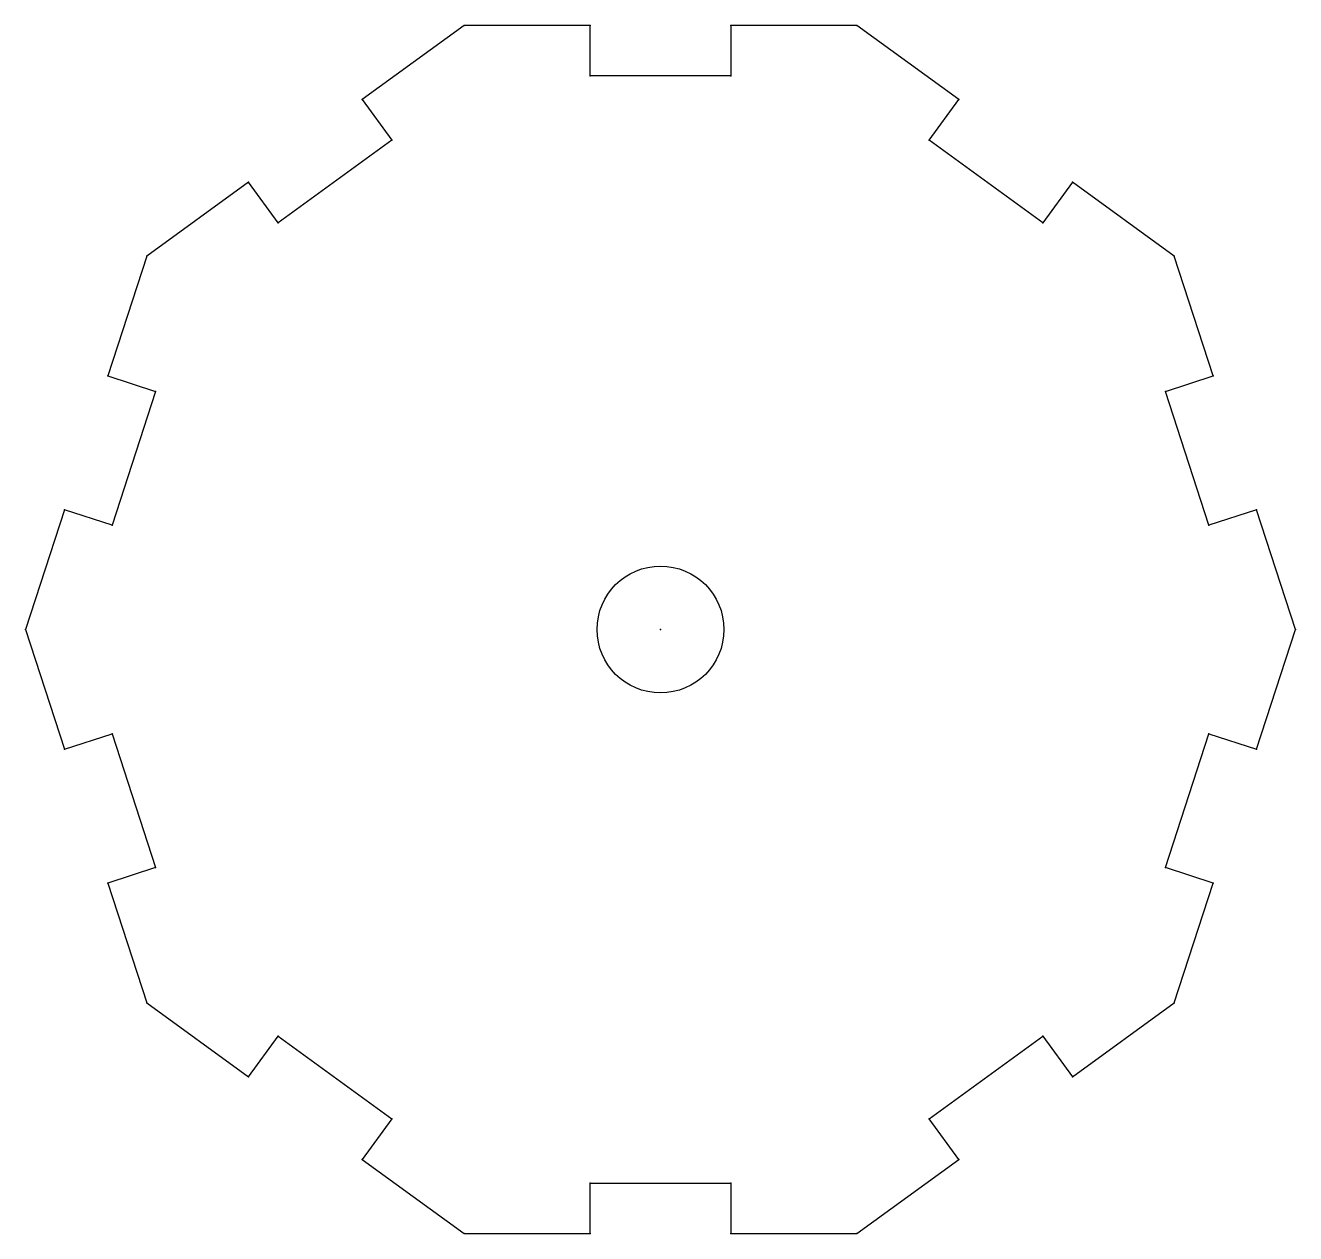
# Model space of a CAD drawing. Header units: inches. Extents: x -6.3 to 6.3, y -6 to 6.
import ezdxf

# ---------------------------------------------------------------- set-up
doc = ezdxf.new("R2010")
doc.units = ezdxf.units.IN
doc.layers.get('0').update_dxf_attribs({"linetype": 'CONTINUOUS'})

msp = doc.modelspace()

# ---------------------------------------------------------------- linework, layer by layer
for p, q in [((-1.95, 6), (-2.962, 5.265)), ((-0.699, 6), (-1.95, 6)), ((-0.699, 5.5), (-0.699, 6)), ((1.95, 6), (0.699, 6)), ((0.699, 6), (0.699, 5.5)), ((2.962, 5.265), (1.95, 6)), ((0.699, 5.5), (-0.699, 5.5)), ((-2.962, 5.265), (-2.668, 4.86)), ((2.668, 4.86), (2.962, 5.265)), ((-2.668, 4.86), (-3.798, 4.039)), ((3.798, 4.039), (2.668, 4.86)), ((-4.092, 4.443), (-5.104, 3.708)), ((-3.798, 4.039), (-4.092, 4.443)), ((4.092, 4.443), (3.798, 4.039)), ((5.104, 3.708), (4.092, 4.443)), ((-5.104, 3.708), (-5.49, 2.519)), ((5.49, 2.519), (5.104, 3.708)), ((-5.49, 2.519), (-5.015, 2.364)), ((5.015, 2.364), (5.49, 2.519)), ((-5.015, 2.364), (-5.447, 1.035)), ((5.447, 1.035), (5.015, 2.364)), ((-5.922, 1.19), (-6.309, 0)), ((-5.447, 1.035), (-5.922, 1.19)), ((5.922, 1.19), (5.447, 1.035)), ((6.309, 0), (5.922, 1.19)), ((-6.309, 0), (-5.922, -1.19)), ((5.922, -1.19), (6.309, 0)), ((-5.922, -1.19), (-5.447, -1.035)), ((-5.447, -1.035), (-5.015, -2.364)), ((5.015, -2.364), (5.447, -1.035)), ((5.447, -1.035), (5.922, -1.19)), ((-5.015, -2.364), (-5.49, -2.519)), ((5.49, -2.519), (5.015, -2.364)), ((-5.49, -2.519), (-5.104, -3.708)), ((5.104, -3.708), (5.49, -2.519)), ((-5.104, -3.708), (-4.092, -4.443)), ((4.092, -4.443), (5.104, -3.708)), ((-4.092, -4.443), (-3.798, -4.039)), ((-3.798, -4.039), (-2.668, -4.86)), ((2.668, -4.86), (3.798, -4.039)), ((3.798, -4.039), (4.092, -4.443)), ((-2.668, -4.86), (-2.962, -5.265)), ((2.962, -5.265), (2.668, -4.86)), ((-2.962, -5.265), (-1.95, -6)), ((1.95, -6), (2.962, -5.265)), ((-0.699, -5.5), (0.699, -5.5)), ((-0.699, -6), (-0.699, -5.5)), ((0.699, -5.5), (0.699, -6)), ((-1.95, -6), (-0.699, -6)), ((0.699, -6), (1.95, -6))]:
    msp.add_line(p, q)
msp.add_circle((0, 0), 0.63)
for p in [(-1.95, 6), (-0.699, 6), (0.699, 6), (1.95, 6), (1.95, 6), (-0.699, 5.5), (0.699, 5.5), (-2.962, 5.265), (2.962, 5.265), (-2.668, 4.86), (2.668, 4.86), (-4.092, 4.443), (4.092, 4.443), (-3.798, 4.039), (3.798, 4.039), (-5.104, 3.708), (5.104, 3.708), (-5.49, 2.519), (5.49, 2.519), (-5.015, 2.364), (5.015, 2.364), (-5.922, 1.19), (5.922, 1.19), (-5.447, 1.035), (5.447, 1.035), (-6.309, 0), (0, 0), (0, 0), (6.309, 0), (-5.447, -1.035), (5.447, -1.035), (-5.922, -1.19), (5.922, -1.19), (-5.015, -2.364), (5.015, -2.364), (-5.49, -2.519), (5.49, -2.519), (-5.104, -3.708), (5.104, -3.708), (-3.798, -4.039), (3.798, -4.039), (-4.092, -4.443), (4.092, -4.443), (-2.668, -4.86), (2.668, -4.86), (-2.962, -5.265), (2.962, -5.265), (-0.699, -5.5), (0.699, -5.5), (-1.95, -6), (-0.699, -6), (0.699, -6), (1.95, -6)]:
    msp.add_point(p)

doc.saveas('drawing.dxf')
